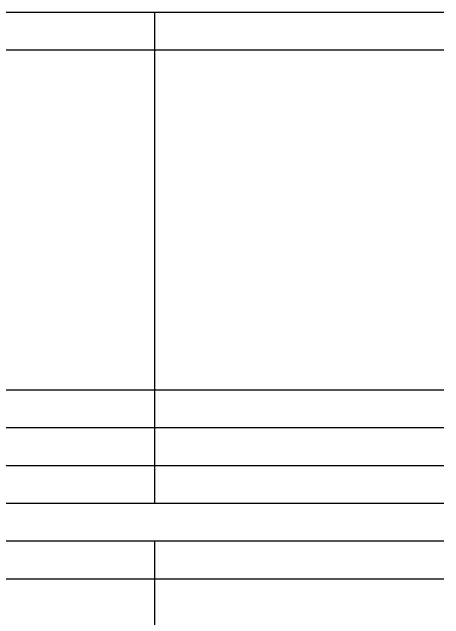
# Model space of a CAD drawing. Header units: millimetres. Extents: x 0 to 25200, y 0 to 17820.
# Drawn here: x 18888 to 22320, y 3761 to 8580 of the extents above; entities that cross this region are included whole.
import ezdxf

# ---------------------------------------------------------------- set-up
doc = ezdxf.new("R2010")
doc.units = ezdxf.units.MM
doc.header["$LTSCALE"] = 30
doc.layers.add('ML', color=4, linetype='Continuous')

msp = doc.modelspace()

# ---------------------------------------------------------------- linework, layer by layer
at = {"layer": 'ML'}
for points in [[(720, 8580), (22320, 8580)], [(20020, 8580), (20020, 4680)], [(720, 5580), (22320, 5580)], [(720, 4380), (22320, 4380)], [(20020, 4380), (20020, 480)]]:
    msp.add_lwpolyline(points, dxfattribs=at)
at = {"layer": 'ML', "color": 1}
for points in [[(1620, 8280), (22320, 8280)], [(720, 5280), (22320, 5280)], [(720, 4980), (22320, 4980)], [(1620, 4080), (22320, 4080)]]:
    msp.add_lwpolyline(points, dxfattribs=at)
at = {"layer": 'ML', "color": 3}
msp.add_lwpolyline([(720, 4680), (22320, 4680)], dxfattribs=at)

doc.saveas('drawing.dxf')
